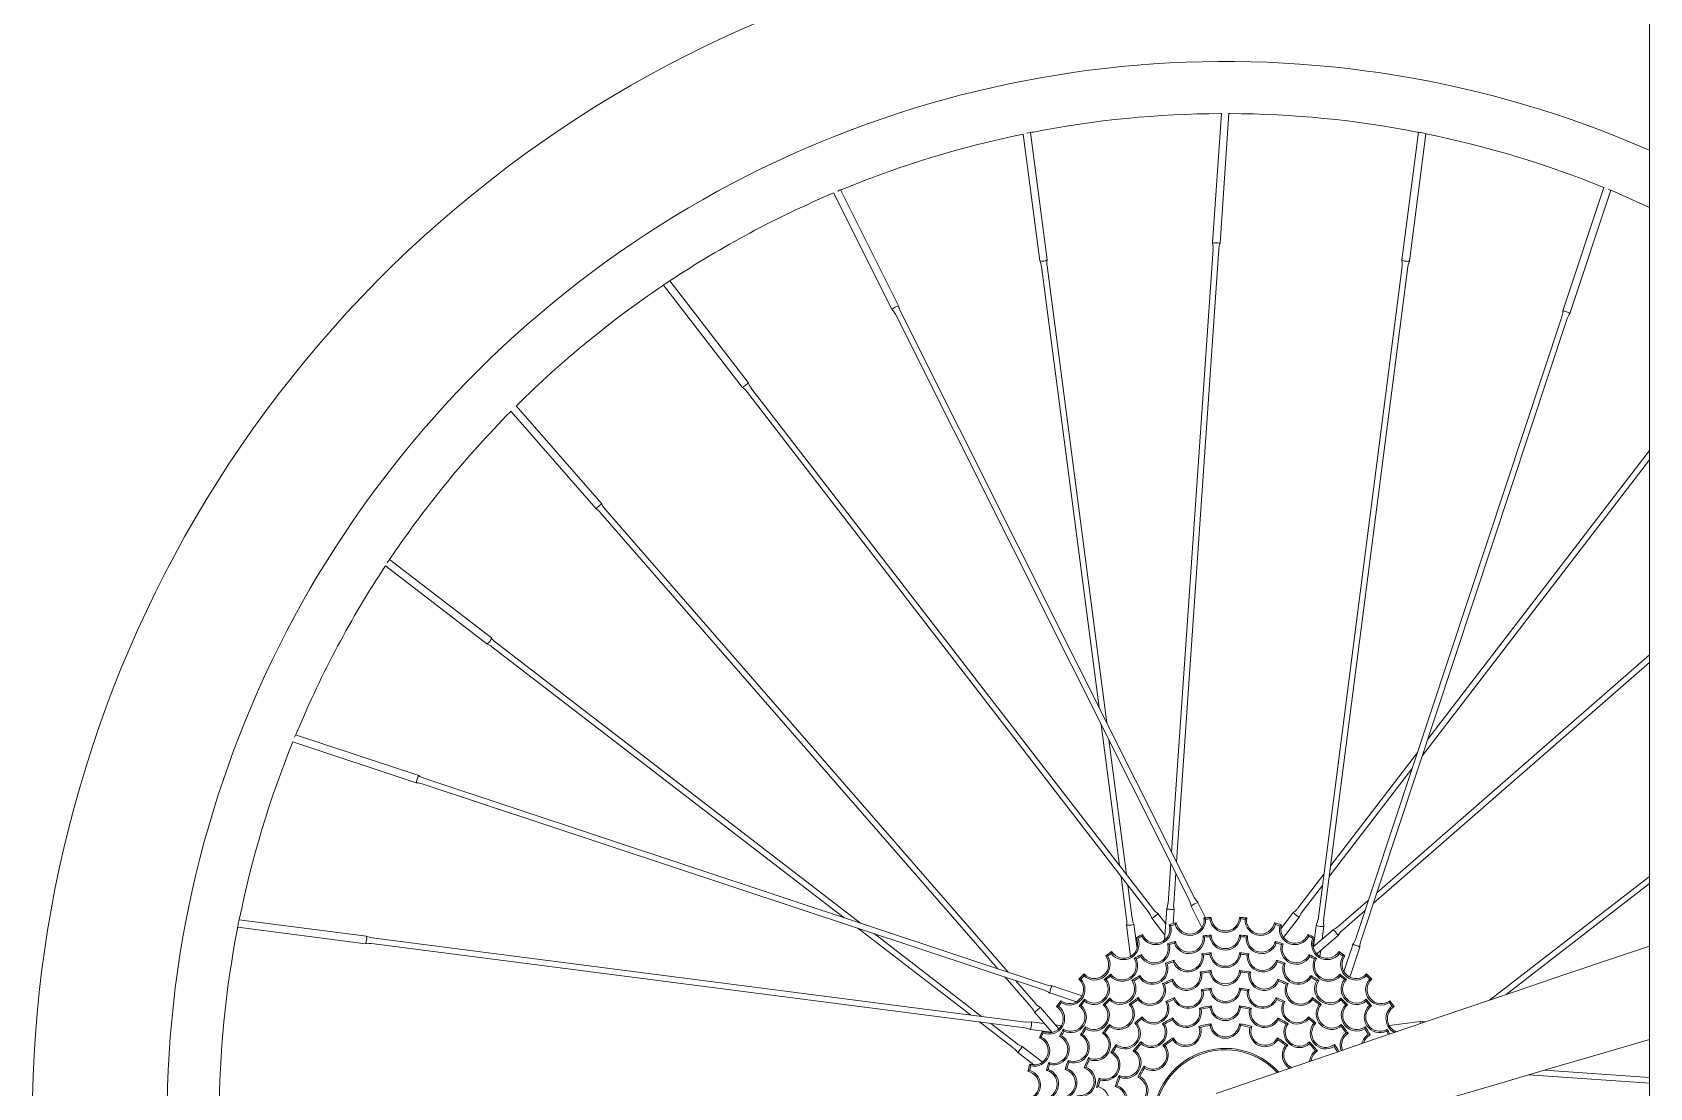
# Model space of a CAD drawing. Header units: inches. Extents: x -9 to 508, y -1 to 141.
# Drawn here: x 346.78 to 363.97, y 109.25 to 120.46 of the extents above; entities that cross this region are included whole.
import ezdxf

# ---------------------------------------------------------------- set-up
doc = ezdxf.new("R2010")
doc.units = ezdxf.units.IN
doc.layers.add('ZANO_R', color=7, linetype='Continuous', lineweight=0)

msp = doc.modelspace()

# ---------------------------------------------------------------- linework, layer by layer
at = {"layer": 'ZANO_R'}
msp.add_line((363.967, 127.77367), (363.967, 96.43515), dxfattribs=at)
at = {"layer": 'ZANO_R', "color": 253}
for p, q in [((359.41449, 119.59672), (359.32017, 118.22388)), ((359.39998, 118.2184), (359.49468, 119.59673)), ((357.30883, 119.37854), (357.4847, 118.03059)), ((357.56403, 118.04094), (357.38727, 119.39568)), ((361.50873, 119.39784), (361.33382, 118.03941)), ((361.41317, 118.0292), (361.58737, 119.38218)), ((363.47926, 118.81108), (363.04405, 117.49916)), ((355.2926, 118.75266), (355.91253, 117.51726)), ((355.98403, 117.55314), (355.36591, 118.78495)), ((363.11998, 117.47397), (363.55393, 118.78208)), ((359.32587, 118.16099), (358.88534, 111.74903)), ((358.93824, 111.64361), (359.38573, 118.15688)), ((357.50261, 117.97067), (358.11378, 113.28661)), ((358.19555, 113.12366), (357.5621, 117.97844)), ((361.33584, 117.97677), (360.44167, 111.03196)), ((360.50118, 111.0243), (361.39535, 117.96911)), ((353.48432, 117.77419), (354.3212, 116.68996)), ((354.38452, 116.73884), (353.551, 117.81873)), ((355.9494, 117.46607), (359.07497, 111.23736)), ((359.12859, 111.26427), (356.00303, 117.49298)), ((363.03393, 117.43689), (360.83967, 110.82242)), ((360.89662, 110.80352), (363.09088, 117.418)), ((354.36692, 116.64709), (358.64537, 111.10409)), ((358.69286, 111.14076), (354.41441, 116.68375)), ((351.86284, 116.43397), (352.76689, 115.39653)), ((352.8272, 115.44909), (351.91954, 116.49068)), ((361.55165, 112.77807), (363.967, 115.91831)), ((363.967, 116.01673), (361.60906, 112.95112)), ((352.81539, 115.3561), (357.03783, 110.51065)), ((357.14978, 110.47351), (352.86062, 115.39551)), ((351.65447, 114.0254), (350.57155, 114.85834)), ((350.52819, 114.79076), (351.6057, 113.96199)), ((351.66072, 113.93228), (355.40502, 111.05231)), ((355.57807, 110.9949), (351.6973, 113.97984)), ((363.967, 113.8451), (361.0674, 111.31831)), ((361.03026, 111.20636), (363.967, 113.76551)), ((350.88217, 112.56324), (349.57406, 112.99719)), ((358.13737, 113.10582), (358.33293, 111.60708)), ((349.54506, 112.92252), (350.85698, 112.48731)), ((358.40575, 111.51274), (358.21914, 112.94287)), ((361.4979, 112.8066), (360.5764, 111.60855)), ((360.56118, 111.49035), (361.44049, 112.63356)), ((350.91924, 112.47719), (357.53372, 110.28293)), ((357.55262, 110.33988), (350.93814, 112.53414)), ((358.87726, 111.63136), (358.84789, 111.20396)), ((358.34835, 111.4889), (358.40725, 111.03748)), ((358.90775, 111.19985), (358.93015, 111.52595)), ((360.50375, 111.51408), (360.22619, 111.15323)), ((363.967, 111.49082), (362.2654, 110.17741)), ((362.44067, 110.23691), (363.967, 111.41503)), ((358.46674, 111.04524), (358.42116, 111.39456)), ((360.27375, 111.11665), (360.48853, 111.39589)), ((360.97847, 111.24082), (360.65549, 110.95937)), ((358.82306, 110.98844), (358.73859, 111.09789)), ((358.83364, 111.14244), (358.81115, 110.81515)), ((358.90337, 110.99027), (358.91345, 111.13696)), ((359.09397, 111.1772), (359.20809, 110.94977)), ((359.24632, 111.05196), (359.16547, 111.21308)), ((360.18063, 111.11039), (360.04611, 110.9355)), ((360.07551, 110.84251), (360.24404, 111.06162)), ((360.69491, 110.91414), (360.94134, 111.12888)), ((348.9583, 110.95198), (350.31672, 110.77708)), ((350.32694, 110.85642), (348.97396, 111.03062)), ((355.54954, 110.94115), (356.74759, 110.01966)), ((358.40532, 110.97497), (358.4488, 110.64177)), ((358.51829, 110.72749), (358.48465, 110.98532)), ((358.67526, 111.049), (358.8148, 110.86822)), ((358.85947, 110.97816), (358.87785, 110.96778)), ((358.9342, 110.99819), (358.92348, 110.98001)), ((359.22946, 111.05025), (359.24576, 111.03683)), ((359.30653, 111.05699), (359.29282, 111.04095)), ((359.62007, 111.04095), (359.60635, 111.05699)), ((359.66713, 111.03683), (359.68342, 111.05025)), ((359.98941, 110.98001), (359.97868, 110.99819)), ((360.03504, 110.96778), (360.05341, 110.97816)), ((360.60192, 110.92595), (360.39082, 110.74199)), ((360.42385, 110.97187), (360.39469, 110.74536)), ((360.48554, 110.82453), (360.50319, 110.96165)), ((350.37937, 110.77909), (357.32418, 109.88492)), ((357.33184, 109.94443), (350.38703, 110.8386)), ((356.86579, 110.00444), (355.72258, 110.88375)), ((358.50762, 110.84292), (358.52752, 110.83589)), ((358.57774, 110.87562), (358.57033, 110.85585)), ((358.84131, 110.77645), (358.8601, 110.76677)), ((358.92524, 110.80192), (358.91499, 110.78342)), ((359.21926, 110.8604), (359.23581, 110.84724)), ((359.30655, 110.869), (359.29289, 110.85286)), ((359.61999, 110.85286), (359.60633, 110.869)), ((359.67708, 110.84724), (359.69362, 110.8604)), ((359.99789, 110.78342), (359.98765, 110.80192)), ((360.05279, 110.76677), (360.07158, 110.77645)), ((360.34255, 110.85585), (360.33515, 110.87562)), ((360.38537, 110.83589), (360.40526, 110.84292)), ((360.42897, 110.66913), (360.65448, 110.86563)), ((360.81057, 110.76645), (360.71618, 110.48193)), ((360.78045, 110.42157), (360.8865, 110.74126)), ((358.1846, 110.64864), (358.20542, 110.64517)), ((358.24797, 110.69301), (358.24411, 110.67226)), ((358.48699, 110.62039), (358.50731, 110.61455)), ((358.56434, 110.66173), (358.5579, 110.6416)), ((358.81863, 110.56953), (358.83793, 110.56078)), ((358.91398, 110.60289), (358.90435, 110.58402)), ((359.2062, 110.66959), (359.22306, 110.65676)), ((359.30658, 110.6809), (359.29299, 110.66464)), ((359.61989, 110.66464), (359.60631, 110.6809)), ((359.68983, 110.65676), (359.70669, 110.66959)), ((360.00853, 110.58402), (359.99891, 110.60289)), ((360.07496, 110.56078), (360.09425, 110.56953)), ((360.35498, 110.6416), (360.34854, 110.66173)), ((360.40557, 110.61455), (360.4259, 110.62039)), ((360.46215, 110.64288), (360.47015, 110.70501)), ((360.66877, 110.67226), (360.66492, 110.69301)), ((360.70747, 110.64517), (360.72829, 110.64864)), ((357.11532, 110.42173), (357.39677, 110.09875)), ((357.442, 110.13817), (357.22726, 110.38459)), ((357.90022, 110.40122), (357.92132, 110.40141)), ((357.95492, 110.45592), (357.95473, 110.43482)), ((358.16993, 110.39819), (358.191, 110.39644)), ((358.23773, 110.45384), (358.23534, 110.43283)), ((358.46305, 110.38574), (358.48381, 110.3815)), ((358.54858, 110.43948), (358.5434, 110.41894)), ((358.89942, 110.3996), (358.89064, 110.38026)), ((359.18888, 110.47716), (359.20616, 110.46481)), ((359.30661, 110.49266), (359.29311, 110.47626)), ((359.61977, 110.47626), (359.60628, 110.49266)), ((359.70673, 110.46481), (359.724, 110.47716)), ((360.02225, 110.38026), (360.01346, 110.3996)), ((360.36949, 110.41894), (360.3643, 110.43948)), ((360.42908, 110.3815), (360.44983, 110.38574)), ((360.67754, 110.43283), (360.67516, 110.45384)), ((360.72189, 110.39644), (360.74296, 110.39819)), ((360.95816, 110.43482), (360.95796, 110.45592)), ((360.99156, 110.40141), (361.01267, 110.40122)), ((357.58969, 110.25383), (357.87421, 110.15944)), ((357.93457, 110.22371), (357.61488, 110.32976)), ((358.22871, 110.19886), (358.22823, 110.17768)), ((358.5302, 110.20433), (358.52672, 110.18337)), ((358.78972, 110.35416), (358.80961, 110.3467)), ((358.91702, 110.20514), (358.90886, 110.18545)), ((359.20446, 110.28954), (359.22197, 110.27738)), ((359.30665, 110.30423), (359.29328, 110.28764)), ((359.6196, 110.28764), (359.60623, 110.30423)), ((359.69092, 110.27738), (359.70842, 110.28954)), ((360.00402, 110.18545), (359.99587, 110.20514)), ((360.10328, 110.3467), (360.12316, 110.35416)), ((360.38617, 110.18337), (360.38269, 110.20433)), ((360.68466, 110.17768), (360.68418, 110.19886)), ((357.43019, 110.04517), (357.61415, 109.83408)), ((357.68701, 109.87223), (357.4905, 110.09773)), ((357.66313, 110.10817), (357.68388, 110.11203)), ((357.7075, 110.17154), (357.71097, 110.15072)), ((357.9023, 110.11841), (357.92331, 110.1208)), ((357.95795, 110.18621), (357.9597, 110.16514)), ((358.15728, 110.12743), (358.17846, 110.12791)), ((358.43599, 110.13204), (358.45714, 110.12998)), ((358.8231, 110.16225), (358.84333, 110.15552)), ((359.1813, 110.0934), (359.19948, 110.08209)), ((359.30673, 110.11551), (359.29351, 110.09867)), ((359.61938, 110.09867), (359.60616, 110.11551)), ((359.71341, 110.08209), (359.73159, 110.0934)), ((360.06956, 110.15552), (360.08978, 110.16225)), ((360.45575, 110.12998), (360.47689, 110.13204)), ((360.73442, 110.12791), (360.7556, 110.12743)), ((360.95318, 110.16514), (360.95494, 110.18621)), ((360.98957, 110.1208), (361.01058, 110.11841)), ((361.20191, 110.15072), (361.20539, 110.17154)), ((361.22901, 110.11203), (361.24976, 110.10817)), ((356.84206, 109.947), (357.20291, 109.66944)), ((357.23949, 109.717), (356.96025, 109.93178)), ((357.38427, 109.86711), (357.61078, 109.83794)), ((357.53161, 109.9288), (357.39449, 109.94645)), ((357.71326, 109.90541), (357.65113, 109.91341)), ((357.73575, 109.86915), (357.74159, 109.84883)), ((357.9704, 109.89309), (357.97464, 109.87233)), ((358.2241, 109.92014), (358.22616, 109.899)), ((358.49306, 109.93267), (358.51436, 109.93191)), ((358.57109, 110.00028), (358.5688, 109.97909)), ((358.78962, 109.9273), (358.81057, 109.9229)), ((358.89992, 109.99098), (358.89326, 109.97064)), ((359.17554, 109.89844), (359.19439, 109.88805)), ((359.30684, 109.92635), (359.29384, 109.90918)), ((359.61905, 109.90918), (359.60605, 109.92635)), ((359.71849, 109.88805), (359.73735, 109.89844)), ((360.01963, 109.97064), (360.01296, 109.99098)), ((360.10231, 109.9229), (360.12326, 109.9273)), ((360.34408, 109.97909), (360.3418, 110.00028)), ((360.39853, 109.93191), (360.41983, 109.93267)), ((360.68673, 109.899), (360.68879, 109.92014)), ((360.93824, 109.87233), (360.94248, 109.89309)), ((361.1713, 109.84883), (361.17713, 109.86915)), ((361.53172, 109.95082), (361.19852, 109.90734)), ((357.51363, 109.51877), (357.29452, 109.68729)), ((357.48052, 109.7784), (357.50029, 109.78581)), ((357.51322, 109.84852), (357.52025, 109.82862)), ((357.69441, 109.7918), (357.71455, 109.79824)), ((357.91666, 109.80756), (357.9372, 109.81274)), ((358.15181, 109.82594), (358.17277, 109.82942)), ((358.29688, 109.70627), (358.30066, 109.68529)), ((358.56024, 109.73483), (358.56094, 109.71343)), ((358.7936, 109.69784), (358.81505, 109.69601)), ((358.90219, 109.77674), (358.8973, 109.75577)), ((360.01558, 109.75577), (360.01069, 109.77674)), ((360.09783, 109.69601), (360.11929, 109.69784)), ((360.35194, 109.71343), (360.35264, 109.73483)), ((360.61223, 109.68529), (360.61601, 109.70627)), ((360.74012, 109.82942), (360.76107, 109.82594)), ((360.97568, 109.81274), (360.99622, 109.80756)), ((357.24575, 109.62388), (357.42064, 109.48936)), ((357.57969, 109.51483), (357.58937, 109.49604)), ((357.78661, 109.53751), (357.79536, 109.51821)), ((358.00198, 109.56642), (358.00944, 109.54653)), ((358.24106, 109.61941), (358.26171, 109.62469)), ((358.47837, 109.63726), (358.49956, 109.64029)), ((360.41332, 109.64029), (360.43451, 109.63726)), ((357.35796, 109.42194), (357.37613, 109.43266)), ((357.37798, 109.49667), (357.38836, 109.47829)), ((357.55423, 109.4309), (357.57272, 109.44115)), ((357.75325, 109.44216), (357.77212, 109.45179)), ((357.95653, 109.45672), (357.97588, 109.4655)), ((358.11661, 109.34691), (358.12615, 109.32785)), ((358.32866, 109.37794), (358.33663, 109.35808)), ((358.52627, 109.35924), (358.54661, 109.36629)), ((358.59338, 109.47548), (358.59745, 109.45434)), ((362.68399, 109.38467), (363.967, 109.29653)), ((363.967, 109.35667), (362.85036, 109.43338)), ((358.08752, 109.24785), (358.10585, 109.25872)), ((358.2851, 109.25826), (358.30397, 109.26836))]:
    msp.add_line(p, q, dxfattribs=at)
at = {"layer": 'ZANO_R', "color": 253, "flags": 128}
for points in [[(359.40711, 119.59627), (359.40684, 119.59626), (359.41172, 119.59657), (359.41449, 119.59671)], [(361.49471, 119.40039), (361.49436, 119.40043), (361.49848, 119.39988), (361.50768, 119.39857), (361.52093, 119.39649), (361.53669, 119.39368), (361.55312, 119.39038), (361.5684, 119.38696), (361.58085, 119.38393), (361.58911, 119.38179), (361.59226, 119.38095), (361.59208, 119.38099)], [(363.59539, 118.76314), (363.82494, 118.66364), (363.967, 118.59883)], [(359.32009, 118.22376), (359.32631, 118.17825), (359.32438, 118.16117)], [(359.32017, 118.22388), (359.32327, 118.22454), (359.33197, 118.22467), (359.34495, 118.22427), (359.36023, 118.22339), (359.37549, 118.22217), (359.3884, 118.22079), (359.397, 118.21947), (359.39998, 118.2184), (359.39997, 118.21835)], [(359.38717, 118.15669), (359.39129, 118.19187), (359.4011, 118.21779)], [(361.33282, 118.03894), (361.33741, 118.00509), (361.3345, 117.97689)], [(361.39672, 117.96896), (361.39898, 117.98908), (361.41352, 118.02868)], [(353.47266, 117.76612), (353.47239, 117.76591), (353.47592, 117.76861), (353.48356, 117.77434), (353.49455, 117.78232), (353.50776, 117.79152), (353.52172, 117.80078), (353.53485, 117.80909), (353.54564, 117.81564), (353.55278, 117.81984), (353.55534, 117.82132), (353.55529, 117.82129)], [(355.91181, 117.5161), (355.92598, 117.50231), (355.94906, 117.46581)], [(356.0033, 117.49306), (355.98695, 117.53769), (355.98518, 117.5532)], [(363.04273, 117.49885), (363.04299, 117.47908), (363.03351, 117.43695)], [(363.09113, 117.41787), (363.11112, 117.46098), (363.12084, 117.4732)], [(354.41549, 116.68462), (354.40286, 116.70044), (354.38514, 116.73873)], [(354.32082, 116.68891), (354.348, 116.66823), (354.36589, 116.64624)], [(351.85756, 116.428), (351.85923, 116.42991), (351.86284, 116.43397)], [(351.91942, 116.49082), (351.92435, 116.49525), (351.92794, 116.49841), (351.92772, 116.49821)], [(352.76689, 115.39653), (352.76862, 115.39918), (352.77467, 115.40543), (352.78414, 115.41432), (352.79556, 115.42451), (352.80722, 115.43444), (352.81732, 115.4426), (352.82434, 115.44774), (352.8272, 115.44909), (352.82723, 115.44904)], [(352.76692, 115.39639), (352.8035, 115.36861), (352.81421, 115.35517)], [(352.86177, 115.39639), (352.83981, 115.42419), (352.82842, 115.44945)], [(350.54767, 114.82226), (350.55494, 114.83378), (350.56419, 114.84774), (350.57339, 114.86098), (350.58144, 114.8721), (350.58731, 114.87993), (350.59018, 114.88368), (350.58999, 114.88344)], [(349.56307, 112.96956), (349.5632, 112.96991), (349.56885, 112.98454), (349.57523, 113.00004), (349.58164, 113.01468), (349.58727, 113.02687), (349.59133, 113.03532), (349.59319, 113.03911), (349.59303, 113.0388)], [(350.85729, 112.48598), (350.87706, 112.48625), (350.91919, 112.47676)], [(350.93828, 112.53439), (350.89516, 112.55437), (350.88294, 112.56409)], [(359.07468, 111.2373), (359.09105, 111.19266), (359.09279, 111.17738)], [(359.16635, 111.21407), (359.15202, 111.22803), (359.12894, 111.26451)], [(358.64429, 111.10323), (358.65692, 111.0874), (358.67466, 111.04908)], [(358.73841, 111.09805), (358.73859, 111.09789), (358.73744, 111.09438), (358.73166, 111.08769), (358.7221, 111.07883), (358.71024, 111.06915), (358.69787, 111.06012), (358.68688, 111.05312), (358.67893, 111.04922), (358.67526, 111.049), (358.67513, 111.04924)], [(358.73892, 111.09897), (358.71178, 111.11962), (358.69391, 111.1416)], [(358.84645, 111.20414), (358.84233, 111.16897), (358.83251, 111.14303)], [(358.91353, 111.13711), (358.90731, 111.1826), (358.90924, 111.19967)], [(360.20864, 111.08121), (360.19679, 111.09091), (360.1873, 111.09986), (360.18163, 111.1067), (360.18063, 111.11039), (360.18085, 111.1106)], [(348.95571, 110.93762), (348.95601, 110.93987), (348.95707, 110.94757), (348.95892, 110.9597), (348.96152, 110.97486), (348.9647, 110.99129), (348.96813, 111.00711), (348.97134, 111.02061), (348.97381, 111.03031), (348.97508, 111.03511), (348.97502, 111.03488)], [(358.44577, 110.97415), (358.43053, 110.97262), (358.41749, 110.97225), (358.40864, 110.97307), (358.40532, 110.97497), (358.40533, 110.97528)], [(360.4403, 111.03211), (360.43804, 111.01199), (360.42348, 110.97235)], [(360.50319, 110.96189), (360.50319, 110.96165), (360.49991, 110.95998), (360.49109, 110.95934), (360.47806, 110.95983), (360.46283, 110.96138), (360.4477, 110.96374), (360.43498, 110.96657), (360.42661, 110.96942), (360.42385, 110.97187), (360.42393, 110.97212)], [(360.50419, 110.96218), (360.4996, 110.99598), (360.50251, 111.02416)], [(360.6546, 110.96051), (360.62682, 110.93856), (360.60153, 110.92716)], [(360.65464, 110.86569), (360.6824, 110.90224), (360.69583, 110.91295)], [(350.3172, 110.77607), (350.35105, 110.78067), (350.37925, 110.77776)], [(350.38718, 110.83998), (350.36706, 110.84224), (350.32746, 110.85678)], [(363.967, 110.75164), (363.61342, 110.633), (363.07596, 110.45189), (362.55789, 110.27669), (361.75072, 110.00272), (360.93051, 109.72334), (360.59068, 109.60739), (360.21555, 109.4793), (359.80501, 109.33904), (359.35903, 109.18664)], [(360.83944, 110.82258), (360.81944, 110.77944), (360.80986, 110.7674)], [(360.88783, 110.74133), (360.88756, 110.76134), (360.89704, 110.80345)], [(357.53356, 110.28269), (357.5767, 110.26269), (357.58874, 110.25312)], [(357.61481, 110.33108), (357.5948, 110.33082), (357.55269, 110.3403)], [(357.39563, 110.09785), (357.41758, 110.07007), (357.42899, 110.04478)], [(357.49045, 110.09789), (357.4539, 110.12566), (357.44319, 110.13909)], [(357.32403, 109.88355), (357.34415, 109.88129), (357.38379, 109.86674)], [(357.39395, 109.94745), (357.36016, 109.94286), (357.33198, 109.94577)], [(357.39425, 109.94644), (357.39449, 109.94645), (357.39616, 109.94316), (357.3968, 109.93434), (357.39631, 109.92132), (357.39476, 109.90608), (357.3924, 109.89096), (357.38957, 109.87823), (357.38672, 109.86986), (357.38427, 109.86711), (357.38402, 109.86718)], [(361.52925, 109.92745), (361.52899, 109.93865), (361.52981, 109.9475), (361.53172, 109.95082), (361.53202, 109.95081)], [(359.58672, 108.47219), (359.88863, 108.56145), (360.14792, 108.63809), (360.36458, 108.70211), (360.53861, 108.75351), (360.67001, 108.79231), (360.771, 108.82213), (360.87514, 108.85286), (360.98433, 108.88508), (361.36045, 108.99597), (361.78655, 109.1214), (362.33601, 109.28279), (362.89694, 109.44702), (363.4689, 109.61384), (363.967, 109.75815)], [(357.27493, 109.6519), (357.26523, 109.64005), (357.25628, 109.63056), (357.24944, 109.62488), (357.24575, 109.62388), (357.24554, 109.62411)]]:
    msp.add_lwpolyline(points, dxfattribs=at)
at = {"layer": 'ZANO_R', "color": 253}
for centre, radius, start, end in [((359.45644, 108.8997), 12.68108, 69.164142, 264.472875), ((359.45644, 108.8997), 11.24998, 66.36309, 180), ((359.45644, 108.8997), 10.69665, 90.264081, 100.986079), ((359.47048, 119.08234), 0.51515, 86.014346, 87.306679), ((359.45644, 108.8997), 10.69665, 79.014987, 89.732907), ((359.45644, 108.8997), 10.69665, 101.582267, 112.23536), ((357.51314, 118.67191), 0.73464, 97.441273, 103.226821), ((359.45644, 108.8997), 10.69665, 67.908804, 78.483071), ((355.64386, 118.10543), 0.7342, 108.681229, 114.54404), ((359.45644, 108.8997), 10.69665, 112.908804, 123.482312), ((363.26898, 118.10281), 0.73664, 63.695408, 69.536205), ((357.38756, 117.97084), 0.11373, 359.873849, 31.414152), ((357.51315, 118.12176), 0.0955, 252.672723, 302.195183), ((357.67691, 118.00779), 0.11738, 163.925015, 194.364546), ((361.373, 118.10729), 0.07837, 240.010746, 269.857412), ((361.39247, 118.10479), 0.07838, 255.468597, 285.315369), ((359.45644, 108.8997), 10.69665, 124.014563, 134.735671), ((355.9879, 117.4303), 0.11501, 110.843415, 130.922368), ((355.99872, 117.46477), 0.0895, 99.435266, 125.321926), ((363.03587, 117.38439), 0.115, 65.84216, 85.923112), ((363.0679, 117.40113), 0.08945, 54.428538, 80.328508), ((354.31643, 116.77766), 0.07838, 300.470542, 330.313755), ((354.30088, 116.76568), 0.0784, 285.016509, 314.852616), ((359.45644, 108.8997), 10.69665, 135.267179, 145.985758), ((359.45644, 108.8997), 10.69665, 146.582267, 157.234999), ((351.56134, 114.04657), 0.09551, 297.675231, 347.194348), ((351.75774, 114.08178), 0.11739, 208.925925, 239.36167), ((351.57922, 113.85098), 0.1138, 44.883208, 76.403417), ((359.45644, 108.8997), 10.69665, 157.908804, 168.485611), ((350.97184, 112.4791), 0.11509, 155.849839, 175.914623), ((350.95503, 112.51114), 0.08948, 144.431663, 170.322673), ((358.85148, 110.96391), 0.17942, 82.884274, 95.704464), ((358.87137, 110.96257), 0.1794, 76.433973, 89.256054), ((359.21249, 111.03019), 0.18884, 104.418179, 128.876528), ((360.12413, 111.21379), 0.11755, 298.828162, 329.349664), ((360.25185, 111.11835), 0.05697, 220.679615, 262.266719), ((360.35485, 111.03525), 0.11359, 134.863647, 166.310265), ((359.45644, 108.8997), 10.69665, 169.016739, 179.732468), ((358.29222, 111.00814), 0.11758, 343.833261, 14.345927), ((358.45006, 111.03093), 0.05695, 265.672007, 307.277581), ((358.58161, 111.04502), 0.11355, 179.856626, 211.315689), ((358.71683, 110.93178), 0.165, 207.397024, 12.602976), ((358.71683, 110.93178), 0.15, 201.987535, 18.012465), ((359.45644, 108.8997), 2.1625, 103.975071, 106.024929), ((359.45644, 108.8997), 2.1475, 104.369836, 105.630164), ((359.08093, 111.02934), 0.165, 197.397024, 2.602976), ((359.08093, 111.02934), 0.15, 191.987535, 8.012465), ((359.45644, 108.8997), 2.1625, 93.975071, 96.024929), ((359.45644, 108.8997), 2.1475, 94.369836, 95.630164), ((359.45644, 111.06219), 0.165, 187.397024, 352.602976), ((359.45644, 111.06219), 0.15, 181.987535, 358.012465), ((359.45644, 108.8997), 2.1625, 83.975071, 86.024929), ((359.45644, 108.8997), 2.1475, 84.369836, 85.630164), ((359.83196, 111.02934), 0.165, 177.397024, 342.602976), ((359.83196, 111.02934), 0.15, 171.987535, 348.012465), ((359.45644, 108.8997), 2.1625, 73.975071, 76.024929), ((359.45644, 108.8997), 2.1475, 74.369836, 75.630164), ((360.19606, 110.93178), 0.165, 167.397024, 332.602976), ((360.19606, 110.93178), 0.15, 161.987535, 338.012465), ((360.48819, 110.787), 0.17956, 37.889747, 50.700653), ((360.50134, 110.77203), 0.17948, 31.43584, 44.251579), ((350.24884, 110.81626), 0.07838, 330.009402, 359.854426), ((350.25134, 110.83572), 0.07839, 345.472781, 15.313289), ((358.37519, 110.77247), 0.165, 217.397024, 22.602976), ((358.37519, 110.77247), 0.15, 211.987535, 28.012465), ((359.45644, 108.8997), 2.1625, 113.975071, 116.024929), ((359.45644, 108.8997), 2.1475, 114.369836, 115.630164), ((358.70064, 110.72436), 0.165, 210.104603, 14.895397), ((358.70064, 110.72436), 0.15, 204.676312, 20.323688), ((359.45644, 108.8997), 1.975, 105.602625, 108.147375), ((359.45644, 108.8997), 1.96, 106.036513, 107.713487), ((359.07114, 110.83674), 0.165, 198.854603, 3.645397), ((359.07114, 110.83674), 0.15, 193.426312, 9.073688), ((359.45644, 108.8997), 1.975, 94.352625, 96.897375), ((359.45644, 108.8997), 1.96, 94.786513, 96.463487), ((359.45644, 110.87469), 0.165, 187.604603, 352.395397), ((359.45644, 110.87469), 0.15, 182.176312, 357.823688), ((359.45644, 108.8997), 1.975, 83.102625, 85.647375), ((359.45644, 108.8997), 1.96, 83.536513, 85.213487), ((359.84175, 110.83674), 0.165, 176.354603, 341.145397), ((359.84175, 110.83674), 0.15, 170.926312, 346.573688), ((359.45644, 108.8997), 1.975, 71.852625, 74.397375), ((359.45644, 108.8997), 1.96, 72.286513, 73.963487), ((360.21224, 110.72436), 0.165, 165.104603, 329.895397), ((360.21224, 110.72436), 0.15, 159.676312, 335.323688), ((359.45644, 108.8997), 2.1625, 63.975071, 66.024929), ((359.45644, 108.8997), 2.1475, 64.369836, 65.630164), ((360.53769, 110.77247), 0.165, 157.397024, 322.602976), ((360.53769, 110.77247), 0.15, 151.987535, 328.012465), ((360.79043, 110.57868), 0.18884, 59.418744, 83.877175), ((358.06642, 110.55627), 0.165, 227.397024, 32.602976), ((358.06642, 110.55627), 0.15, 221.987535, 38.012465), ((359.45644, 108.8997), 2.1625, 123.975071, 126.024929), ((359.45644, 108.8997), 2.1475, 124.369836, 125.630164), ((358.35919, 110.54185), 0.165, 221.354603, 26.145397), ((358.35919, 110.54185), 0.15, 215.926312, 31.573688), ((359.45644, 108.8997), 1.975, 116.852625, 119.397375), ((359.45644, 108.8997), 1.96, 117.286513, 118.963487), ((358.68088, 110.51018), 0.165, 213.57015, 17.858422), ((358.68088, 110.51018), 0.15, 208.11901, 23.309561), ((359.45644, 108.8997), 1.7875, 107.666592, 110.904836), ((359.45644, 108.8997), 1.7725, 108.148203, 110.423226), ((359.05869, 110.64238), 0.165, 200.713007, 5.001279), ((359.05869, 110.64238), 0.15, 195.261868, 10.452418), ((359.45644, 108.8997), 1.7875, 94.809449, 98.047694), ((359.45644, 108.8997), 1.7725, 95.29106, 97.566083), ((359.45644, 110.68719), 0.165, 187.855864, 352.144136), ((359.45644, 110.68719), 0.15, 182.404725, 357.595275), ((359.45644, 108.8997), 1.7875, 81.952306, 85.190551), ((359.45644, 108.8997), 1.7725, 82.433917, 84.70894), ((359.8542, 110.64238), 0.165, 174.998721, 339.286993), ((359.8542, 110.64238), 0.15, 169.547582, 344.738132), ((359.45644, 108.8997), 1.7875, 69.095164, 72.333408), ((359.45644, 108.8997), 1.7725, 69.576774, 71.851797), ((360.23201, 110.51018), 0.165, 162.141578, 326.42985), ((360.23201, 110.51018), 0.15, 156.690439, 331.88099), ((359.45644, 108.8997), 1.975, 60.602625, 63.147375), ((359.45644, 108.8997), 1.96, 61.036513, 62.713487), ((360.55369, 110.54185), 0.165, 153.854603, 318.645397), ((360.55369, 110.54185), 0.15, 148.426312, 324.073688), ((359.45644, 108.8997), 2.1625, 53.975071, 56.024929), ((359.45644, 108.8997), 2.1475, 54.369836, 55.630164), ((360.84647, 110.55627), 0.165, 147.397024, 312.602976), ((360.84647, 110.55627), 0.15, 141.987535, 318.012465), ((357.79987, 110.28972), 0.15, 231.987535, 48.012465), ((357.79987, 110.28972), 0.165, 237.397024, 42.602976), ((359.45644, 108.8997), 2.1625, 133.975071, 136.024929), ((359.45644, 108.8997), 2.1475, 134.369836, 135.630164), ((358.05991, 110.29623), 0.15, 227.176312, 42.823688), ((358.05991, 110.29623), 0.165, 232.604603, 37.395397), ((359.45644, 108.8997), 1.975, 128.102625, 130.647375), ((359.45644, 108.8997), 1.96, 128.536513, 130.213487), ((358.34196, 110.29722), 0.165, 226.427293, 30.715564), ((358.34196, 110.29722), 0.15, 220.976153, 36.166704), ((359.45644, 108.8997), 1.7875, 120.523735, 123.761979), ((359.45644, 108.8997), 1.7725, 121.005346, 123.280368), ((359.45644, 108.8997), 1.6, 110.373448, 114.626552), ((359.45644, 108.8997), 1.585, 110.914564, 114.085436), ((359.04233, 110.44518), 0.165, 203.166225, 6.833775), ((359.04233, 110.44518), 0.15, 197.686724, 12.313276), ((359.45644, 108.8997), 1.6, 95.373448, 99.626552), ((359.45644, 108.8997), 1.585, 95.914564, 99.085436), ((359.45644, 110.49969), 0.165, 188.166225, 351.833775), ((359.45644, 110.49969), 0.15, 182.686724, 357.313276), ((359.45644, 108.8997), 1.6, 80.373448, 84.626552), ((359.45644, 108.8997), 1.585, 80.914564, 84.085436), ((359.87055, 110.44518), 0.165, 173.166225, 336.833775), ((359.87055, 110.44518), 0.15, 167.686724, 342.313276), ((359.45644, 108.8997), 1.6, 65.373448, 69.626552), ((359.45644, 108.8997), 1.585, 65.914564, 69.085436), ((359.45644, 108.8997), 1.7875, 56.238021, 59.476265), ((359.45644, 108.8997), 1.7725, 56.719632, 58.994654), ((360.57093, 110.29722), 0.165, 149.284436, 313.572707), ((360.57093, 110.29722), 0.15, 143.833296, 319.023847), ((359.45644, 108.8997), 1.975, 49.352625, 51.897375), ((359.45644, 108.8997), 1.96, 49.786513, 51.463487), ((360.85298, 110.29623), 0.165, 142.604603, 307.395397), ((360.85298, 110.29623), 0.15, 137.176312, 312.823688), ((361.11301, 110.28972), 0.165, 137.397024, 302.602976), ((359.45644, 108.8997), 2.1625, 43.975071, 46.024929), ((359.45644, 108.8997), 2.1475, 44.369836, 45.630164), ((361.11301, 110.28972), 0.15, 131.987535, 308.012465), ((357.7775, 110.23367), 0.18888, 149.421536, 173.873588), ((359.45644, 108.8997), 1.7875, 133.380878, 136.619122), ((359.45644, 108.8997), 1.6, 125.373448, 129.626552), ((358.65644, 110.28534), 0.165, 218.166225, 21.833775), ((358.65644, 110.28534), 0.15, 212.686724, 27.313276), ((359.45644, 108.8997), 1.4125, 112.451007, 116.639902), ((359.0585, 110.25498), 0.165, 204.922967, 7.804306), ((359.0585, 110.25498), 0.15, 199.407321, 13.319951), ((359.45644, 108.8997), 1.4125, 96.08737, 100.276266), ((359.45644, 108.8997), 1.3975, 96.704744, 99.658892), ((359.45644, 110.31219), 0.165, 188.55933, 351.44067), ((359.45644, 110.31219), 0.15, 183.043685, 356.956315), ((359.45644, 108.8997), 1.4125, 79.723734, 83.91263), ((359.45644, 108.8997), 1.3975, 80.341108, 83.295256), ((359.85439, 110.25498), 0.165, 172.195694, 335.077033), ((359.85439, 110.25498), 0.15, 166.680049, 340.592679), ((359.45644, 108.8997), 1.4125, 63.360098, 67.548993), ((360.25644, 110.28534), 0.165, 158.166225, 321.833775), ((360.25644, 110.28534), 0.15, 152.686724, 327.313276), ((359.45644, 108.8997), 1.6, 50.373448, 54.626552), ((359.45644, 108.8997), 1.7875, 43.380878, 46.619122), ((357.56892, 109.93167), 0.17924, 127.877361, 140.710637), ((357.58402, 109.94473), 0.17931, 121.43268, 134.260477), ((357.58367, 109.98095), 0.15, 241.987535, 58.012465), ((357.58367, 109.98095), 0.165, 247.397024, 52.602976), ((359.45644, 108.8997), 2.1625, 143.975071, 146.024929), ((359.45644, 108.8997), 2.1475, 144.369836, 145.630164), ((357.81429, 109.99695), 0.15, 238.426312, 54.073688), ((357.81429, 109.99695), 0.165, 243.854603, 48.645397), ((359.45644, 108.8997), 1.975, 139.352625, 141.897375), ((359.45644, 108.8997), 1.96, 139.786513, 141.463487), ((358.05892, 110.01418), 0.15, 233.833296, 49.023847), ((358.05892, 110.01418), 0.165, 239.284436, 43.572707), ((359.45644, 108.8997), 1.7725, 133.862489, 136.137511), ((358.32507, 110.03107), 0.15, 227.686724, 42.313276), ((358.32507, 110.03107), 0.165, 233.166225, 36.833775), ((359.45644, 108.8997), 1.585, 125.914564, 129.085436), ((358.69279, 110.08797), 0.165, 221.286603, 24.167942), ((358.69279, 110.08797), 0.15, 215.770958, 29.683588), ((359.45644, 108.8997), 1.3975, 113.06838, 116.022529), ((359.03747, 110.05082), 0.165, 209.073389, 10.926611), ((359.03747, 110.05082), 0.15, 203.5101, 16.4899), ((359.45644, 108.8997), 1.225, 97.0202, 102.9798), ((359.45644, 108.8997), 1.21, 97.738806, 102.261194), ((359.45644, 110.1247), 0.165, 189.073389, 350.926611), ((359.45644, 110.1247), 0.15, 183.5101, 356.4899), ((359.45644, 108.8997), 1.225, 77.0202, 82.9798), ((359.45644, 108.8997), 1.21, 77.738806, 82.261194), ((359.87542, 110.05082), 0.165, 169.073389, 330.926611), ((359.87542, 110.05082), 0.15, 163.5101, 336.4899), ((359.45644, 108.8997), 1.3975, 63.977471, 66.93162), ((360.2201, 110.08797), 0.165, 155.832058, 318.713397), ((360.2201, 110.08797), 0.15, 150.316412, 324.229042), ((359.45644, 108.8997), 1.585, 50.914564, 54.085436), ((360.58781, 110.03107), 0.165, 143.166225, 306.833775), ((360.58781, 110.03107), 0.15, 137.686724, 312.313276), ((359.45644, 108.8997), 1.7725, 43.862489, 46.137511), ((360.85396, 110.01418), 0.165, 136.427293, 300.715564), ((360.85396, 110.01418), 0.15, 130.976153, 306.166704), ((361.09859, 109.99695), 0.165, 131.354603, 296.145397), ((361.09859, 109.99695), 0.15, 125.926312, 301.573688), ((359.45644, 108.8997), 1.96, 38.536513, 40.213487), ((359.45644, 108.8997), 1.975, 38.102625, 40.647375), ((361.32922, 109.98095), 0.165, 127.397024, 243.608024), ((361.32922, 109.98095), 0.15, 121.987535, 250.386139), ((359.45644, 108.8997), 2.1475, 34.369836, 35.630164), ((359.45644, 108.8997), 2.1625, 33.975071, 36.024929), ((359.45644, 108.8997), 1.975, 150.602625, 153.147375), ((359.45644, 108.8997), 1.7875, 146.238021, 149.476265), ((359.45644, 108.8997), 1.7725, 146.719632, 148.994654), ((359.45644, 108.8997), 1.6, 140.373448, 144.626552), ((359.45644, 108.8997), 1.585, 140.914564, 144.085436), ((358.38895, 109.82469), 0.15, 232.134594, 46.047224), ((358.38895, 109.82469), 0.165, 237.650239, 40.531579), ((359.45644, 108.8997), 1.4125, 128.814643, 133.003539), ((359.45644, 108.8997), 1.3975, 129.432017, 132.386165), ((358.66903, 109.8381), 0.15, 223.5101, 36.4899), ((358.66903, 109.8381), 0.165, 229.073389, 30.926611), ((359.45644, 108.8997), 1.225, 117.0202, 122.9798), ((359.45644, 108.8997), 1.21, 117.738806, 122.261194), ((359.03445, 109.8475), 0.165, 213.774446, 14.225554), ((359.03445, 109.8475), 0.15, 208.145479, 19.854521), ((359.45644, 108.8997), 1.0375, 98.290959, 105.709041), ((359.45644, 108.8997), 1.0225, 99.150408, 104.849592), ((359.45644, 109.9372), 0.165, 189.774446, 350.225554), ((359.45644, 109.9372), 0.15, 184.145479, 355.854521), ((359.45644, 108.8997), 1.0375, 74.290959, 81.709041), ((359.45644, 108.8997), 1.0225, 75.150408, 80.849592), ((359.87843, 109.8475), 0.165, 165.774446, 326.225554), ((359.87843, 109.8475), 0.15, 160.145479, 331.854521), ((359.45644, 108.8997), 1.225, 57.0202, 62.9798), ((359.45644, 108.8997), 1.21, 57.738806, 62.261194), ((360.24386, 109.8381), 0.165, 149.073389, 310.926611), ((360.24386, 109.8381), 0.15, 143.5101, 316.4899), ((359.45644, 108.8997), 1.4125, 46.996461, 51.185357), ((359.45644, 108.8997), 1.3975, 47.613835, 50.567983), ((360.52394, 109.82469), 0.165, 139.468421, 302.349761), ((360.52394, 109.82469), 0.15, 133.952776, 307.865406), ((359.45644, 108.8997), 1.585, 35.914564, 39.085436), ((359.45644, 108.8997), 1.6, 35.373448, 39.626552), ((359.45644, 108.8997), 1.7725, 31.005346, 33.280368), ((359.45644, 108.8997), 1.7875, 30.523735, 33.761979), ((359.45644, 108.8997), 1.975, 27.67728, 29.397375), ((361.56488, 110.06385), 0.11752, 253.824596, 284.353488), ((357.32088, 109.79809), 0.11357, 224.859453, 256.312021), ((357.23776, 109.69512), 0.057, 310.692602, 352.255987), ((357.42436, 109.63931), 0.15, 251.987535, 68.012465), ((357.42436, 109.63931), 0.165, 257.397024, 62.602976), ((359.45644, 108.8997), 2.1625, 153.975071, 156.024929), ((359.45644, 108.8997), 2.1475, 154.369836, 155.630164), ((357.63178, 109.6555), 0.15, 249.676312, 65.323688), ((357.63178, 109.6555), 0.165, 255.104603, 59.895397), ((359.45644, 108.8997), 1.96, 151.036513, 152.713487), ((357.84596, 109.67526), 0.15, 246.690439, 61.88099), ((357.84596, 109.67526), 0.165, 252.141578, 56.42985), ((358.0708, 109.6997), 0.15, 242.686724, 57.313276), ((358.0708, 109.6997), 0.165, 248.166225, 51.833775), ((359.45644, 108.8997), 1.4125, 145.178279, 149.367175), ((359.45644, 108.8997), 1.3975, 145.795653, 148.749801), ((359.45644, 108.8997), 1.225, 137.0202, 142.9798), ((359.45644, 108.8997), 1.21, 137.738806, 142.261194), ((358.68543, 109.59392), 0.15, 232.145479, 43.854521), ((358.68543, 109.59392), 0.165, 237.774446, 38.225554), ((359.45644, 108.8997), 1.0375, 122.290959, 129.709041), ((359.45644, 108.8997), 1.0225, 123.150408, 128.849592), ((359.45644, 108.8997), 1.0375, 50.290959, 57.709041), ((359.45644, 108.8997), 1.0225, 51.150408, 56.849592), ((360.22745, 109.59392), 0.165, 141.774446, 238.976205), ((360.22745, 109.59392), 0.15, 136.145479, 243.995044), ((359.45644, 108.8997), 1.21, 37.738806, 42.261194), ((359.45644, 108.8997), 1.225, 37.0202, 42.9798), ((359.45644, 108.8997), 1.3975, 31.250199, 34.204347), ((359.45644, 108.8997), 1.4125, 31.25251, 34.821721), ((360.84208, 109.6997), 0.165, 128.166225, 201.015184), ((360.84208, 109.6997), 0.15, 122.686724, 201.269579), ((361.06692, 109.67526), 0.165, 123.57015, 165.243442), ((361.06692, 109.67526), 0.15, 118.11901, 161.843792), ((359.45644, 108.8997), 1.96, 27.744477, 28.963487), ((357.14235, 109.56739), 0.11755, 28.82866, 59.349921), ((359.45644, 108.8997), 1.975, 161.852625, 164.397375), ((359.45644, 108.8997), 1.7875, 159.095164, 162.333408), ((359.45644, 108.8997), 1.7725, 159.576774, 161.851797), ((359.45644, 108.8997), 1.6, 155.373448, 159.626552), ((359.45644, 108.8997), 1.585, 155.914564, 159.085436), ((358.17159, 109.48647), 0.15, 248.498231, 62.41086), ((358.17159, 109.48647), 0.165, 254.013876, 56.895215), ((358.39556, 109.5122), 0.15, 243.5101, 56.4899), ((358.39556, 109.5122), 0.165, 249.073389, 50.926611), ((359.45644, 108.8997), 0.765, 42.250689, 180), ((359.45644, 108.8997), 0.75, 42.850143, 339.679234), ((360.51732, 109.5122), 0.165, 129.073389, 175.009244), ((360.51732, 109.5122), 0.15, 123.5101, 171.754021), ((357.3268, 109.27521), 0.15, 261.987535, 78.012465), ((357.3268, 109.27521), 0.165, 267.397024, 72.602976), ((359.45644, 108.8997), 2.1625, 163.975071, 166.024929), ((359.45644, 108.8997), 2.1475, 164.369836, 165.630164), ((357.5194, 109.285), 0.15, 260.926312, 76.573688), ((357.5194, 109.285), 0.165, 266.354603, 71.145397), ((359.45644, 108.8997), 1.96, 162.286513, 163.963487), ((357.71376, 109.29745), 0.15, 259.547582, 74.738132), ((357.71376, 109.29745), 0.165, 264.998721, 69.286993), ((357.91096, 109.31381), 0.15, 257.686724, 72.313276), ((357.91096, 109.31381), 0.165, 263.166225, 66.833775), ((359.45644, 108.8997), 1.4125, 161.541916, 165.730812), ((359.45644, 108.8997), 1.225, 157.0202, 162.9798), ((359.45644, 108.8997), 1.21, 157.738806, 162.261194), ((358.46972, 109.2203), 0.15, 256.145479, 67.854521), ((358.46972, 109.2203), 0.165, 261.774446, 62.225554), ((359.45644, 108.8997), 1.0375, 146.290959, 153.709041), ((359.45644, 108.8997), 1.0225, 147.150408, 152.849592), ((358.05832, 109.10072), 0.165, 270.377512, 73.258851), ((359.45644, 108.8997), 1.3975, 162.159289, 165.113438), ((358.25006, 109.11242), 0.15, 263.5101, 76.4899), ((358.25006, 109.11242), 0.165, 269.073389, 70.926611)]:
    msp.add_arc(centre, radius, start, end, dxfattribs=at)

doc.saveas('drawing.dxf')
